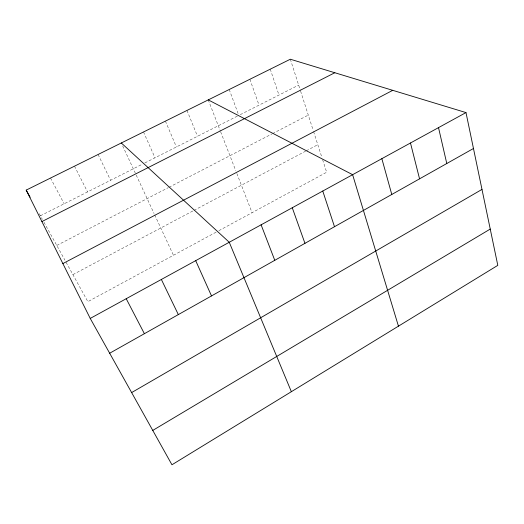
<?xml version="1.0" encoding="UTF-8"?>
<svg xmlns="http://www.w3.org/2000/svg" width="524" height="524" viewBox="0 0 524 524"><rect width="100%" height="100%" fill="white"/><g stroke="black" fill="none" stroke-linecap="round" stroke-linejoin="round"><path stroke-width="0.39" stroke-dasharray="2.62 1.97" d="M216.078 232.184L87.855 301.673L65.697 261.574M218.868 230.671L326.655 172.258L322.273 158.621M72.901 274.615L193.251 210.772M193.952 210.399L305.558 151.194M306.278 150.807L317.799 144.696M56.782 245.448L168.276 187.657M168.997 187.284L271.805 134M272.526 133.627L308.289 115.09M40.394 215.79L141.978 164.385M144.873 162.918L238.806 115.385M240.254 114.651L298.647 85.104M39.215 213.648L42.365 219.359M43.95 222.222L64.937 260.199M50.533 178.049L64.151 203.771M74.493 166.173L87.547 191.928M98.08 154.488L110.59 180.269M122.682 145.927L154.043 213.471M154.718 214.925L173.451 255.286M143.524 131.969L155.006 157.796M165.414 121.123L176.405 146.962M186.983 110.433L197.502 136.286M208.251 99.894L220.362 131.059M220.656 131.819L235.734 170.627M236.868 173.542L252.077 212.679M229.211 89.512L238.243 113.865M249.869 79.275L259.033 105.154M270.246 69.175L278.978 95.06M290.335 59.225L300.357 90.41M300.599 91.163L313.097 130.05M313.588 131.596L321.775 157.076"/><path stroke-width="0.79" d="M152.766 430.414L490.241 229.073M131.635 392.581L481.988 189.413M109.667 353.235L473.467 148.502M90.233 318.428L465.987 112.581L497.8 265.36L171.951 464.775L90.233 318.428L26.2 190.107L290.335 59.225L465.987 112.581M62.86 263.579L392.731 90.331M41.907 221.58L334.816 72.738M208.251 99.894L352.619 174.682L398.45 326.164M121.313 142.973L229.257 242.265L291.364 391.697M26.2 190.107L30.143 197.24M126.212 298.713L144.395 333.696M161.359 279.462L178.33 314.597M195.694 260.651L211.513 295.922M261.103 224.816L274.779 260.317M292.268 207.746L304.955 243.339M322.764 191.037L334.495 226.709M381.852 158.674L391.782 194.469M410.475 142.987L419.56 178.841M438.516 127.627L446.782 163.521"/></g></svg>
